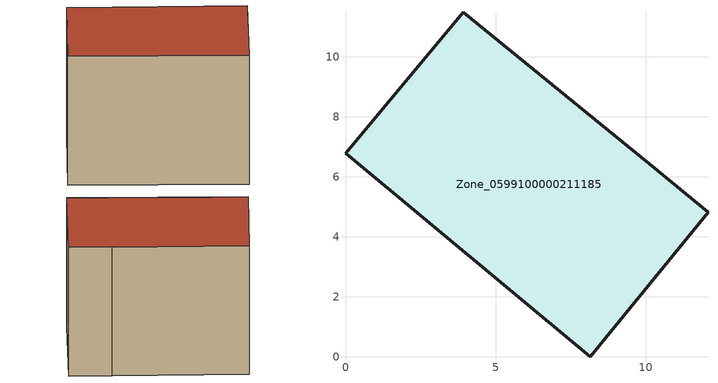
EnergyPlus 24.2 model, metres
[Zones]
Zone_0599100000211185
 floor ground (C_G): 8.16,0 0,6.79 3.93,11.49 10.13,6.44 12.08,4.82 z0
 wall outside (C_F): 8.16,0 12.08,4.82 10.13,6.44 3.93,11.49 0,6.79 8.16,0 z0:8.49
 roof outside (C_R): 0,6.79 8.16,0 12.08,4.82 10.13,6.44 3.93,11.49 z8.49
[BUILDING]
Pand.0599100000211185: North Axis=0; Terrain=City; Loads Convergence Tolerance Value=0.04; Temperature Convergence Tolerance Value=0.4; Solar Distribution=FullExterior; Maximum Number of Warmup Days=25; Minimum Number of Warmup Days=1
[Site:Location]
Rotterdam.The.Hague.AP_ZH_NLD Design_Conditions: Latitude=51.96; Longitude=4.45; Time Zone=1; Elevation=-4.5
[SITE:GROUNDTEMPERATURE:BUILDINGSURFACE]
18, 18, 18, 18, 18, 18, 18, 18, 18, 18, 18, 18
[MATERIAL] Thermal Absorptance=0.9; Solar Absorptance=0.7; Visible Absorptance=0.7
Name | Roughness | Thickness | Conductivity | Density | Specific Heat
G.TI.1946-1964 | MediumSmooth | 0.15 | 1 | 540 | 1210
F.TI.1946-1964 | Rough | 0.3 | 0.857143 | 1920 | 840
R.TI.1946-1964 | MediumRough | 0.2 | 0.277778 | 1500 | 1000
[CONSTRUCTION]
C_G: G.TI.1946-1964
C_F: F.TI.1946-1964
C_R: R.TI.1946-1964
[ZONE]
Zone_0599100000211185: Type=1; Multiplier=1; Ceiling Height=Autocalculate; Volume=Autocalculate; Floor Area=autocalculate; Part of Total Floor Area=Yes
[ZONEINFILTRATION:DESIGNFLOWRATE]
Infil_Zone_0599100000211185: Zone or ZoneList or Space or SpaceList=Zone_0599100000211185; Schedule=AlwaysOn; Design Flow Rate Calculation Method=Flow/Area; Flow Rate per Floor Area=0.003; Constant Term Coefficient=1; Temperature Term Coefficient=0; Velocity Term Coefficient=0; Velocity Squared Term Coefficient=0
[HVACTEMPLATE:ZONE:IDEALLOADSAIRSYSTEM]
Zone_0599100000211185: Maximum Heating Supply Air Temperature=50; Minimum Cooling Supply Air Temperature=13; Maximum Heating Supply Air Humidity Ratio=0.0156; Minimum Cooling Supply Air Humidity Ratio=0.0077; Heating Limit=NoLimit; Cooling Limit=NoLimit; Dehumidification Control Type=ConstantSensibleHeatRatio; Cooling Sensible Heat Ratio=0.7; Dehumidification Setpoint=60; Humidification Control Type=None; Humidification Setpoint=30; Outdoor Air Method=None; Outdoor Air Flow Rate per Person=0.00944; Outdoor Air Flow Rate per Zone Floor Area=0; Outdoor Air Flow Rate per Zone=0; Demand Controlled Ventilation Type=None; Outdoor Air Economizer Type=NoEconomizer; Heat Recovery Type=None; Sensible Heat Recovery Effectiveness=0.7; Latent Heat Recovery Effectiveness=0.65
[ZONECONTROL:THERMOSTAT]
ThermostatControl_Zone_0599100000211185: Zone or ZoneList=Zone_0599100000211185; Control Type Schedule=DualSetpointControlType; Control 1=Thermostat_Zone_0599100000211185; Temperature Difference Between Cutout And Setpoint=0
[THERMOSTATSETPOINT:DUALSETPOINT]
Thermostat_Zone_0599100000211185: Heating Setpoint Temperature Schedule=HeatingSetpoint_Zone_0599100000211185; Cooling Setpoint Temperature Schedule=CoolingSetpoint_Zone_0599100000211185
[SCHEDULE:COMPACT]
HeatingSetpoint_Zone_0599100000211185: Through: 12/31, For: AllDays, Until: 24:00, 21
CoolingSetpoint_Zone_0599100000211185: Through: 12/31, For: AllDays, Until: 24:00, 24
DualSetpointControlType: Through: 12/31, For: AllDays, Until: 24:00, 4
AlwaysOn: Through: 12/31, For: AllDays, Until: 24:00, 1
